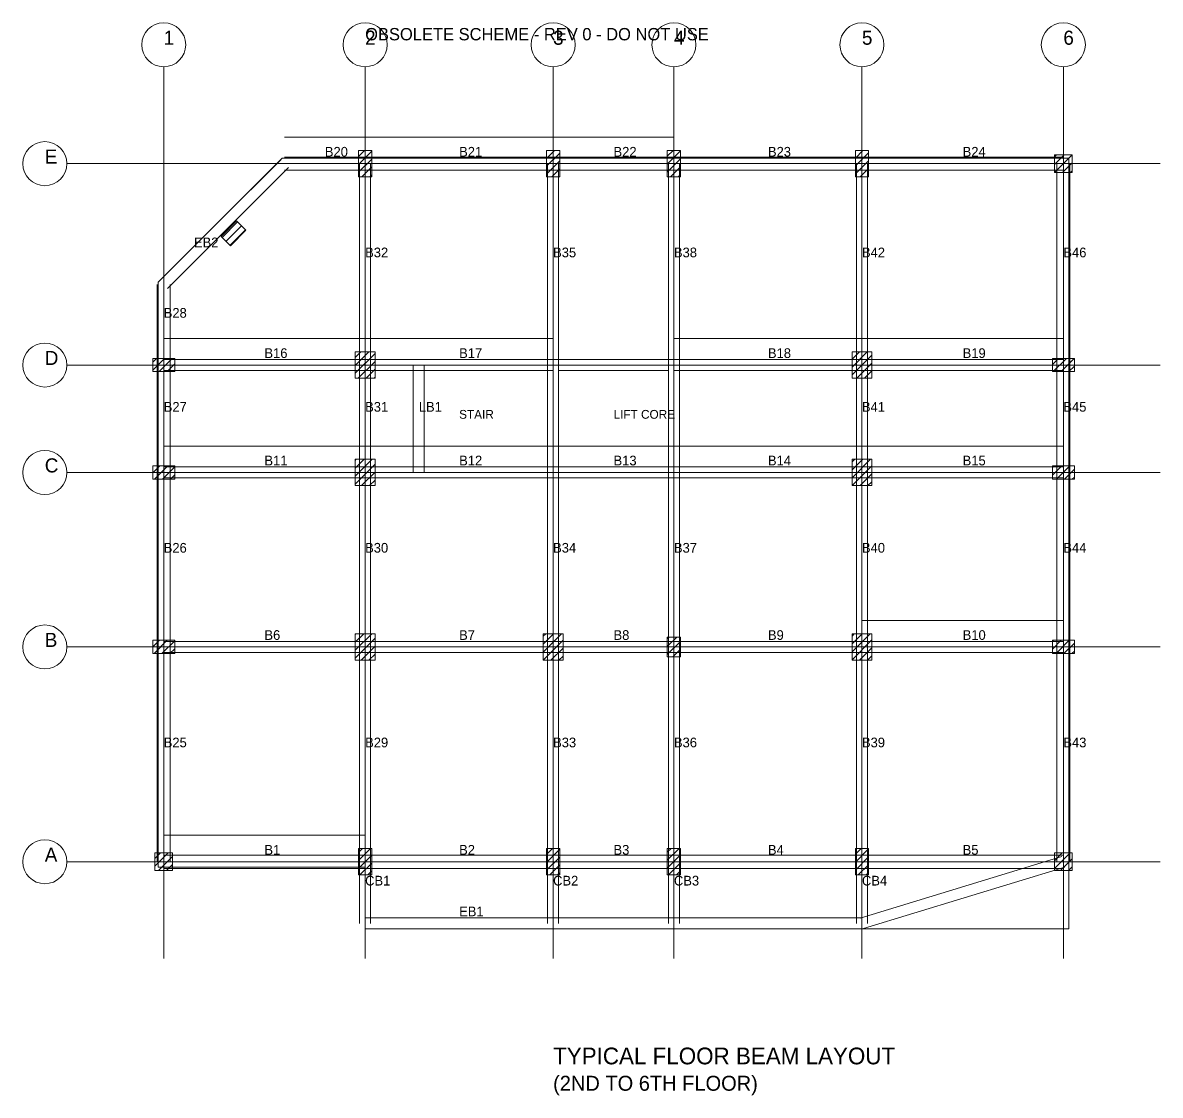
# Model space of a CAD drawing. Extents: x -3200 to 1422622, y -1410602 to 19050.
# Drawn here: x 1396800 to 1422622, y -605302 to -580950 of the extents above; entities that cross this region are included whole.
import ezdxf

# ---------------------------------------------------------------- set-up
doc = ezdxf.new("R2010")
doc.units = 0
for name, color, linetype, lineweight, plot in [('Beam Line', 4, 'Continuous', 0, False), ('Column', 1, 'Continuous', 0, False), ('Grid', 8, 'Continuous', 0, False), ('Grid Circle', 8, 'Continuous', 0, False), ('Hatch', 9, 'Continuous', 0, False), ('OLD-SCHEME-REV0', 8, 'Continuous', 0, False), ('Slab', 5, 'Continuous', 0, False), ('Text-1', 7, 'Continuous', 0, False), ('Wall', 1, 'Continuous', 0, False)]:
    doc.layers.add(name, color=color, linetype=linetype, lineweight=lineweight, plot=plot)

# ---------------------------------------------------------------- blocks, each defined once
blk = doc.blocks.new('GRID_BUBBLE')
at = {"layer": 'Grid Circle'}
blk.add_circle((0, 0), 500, dxfattribs=at)
at = {"layer": 'Text-1'}
blk.add_attdef('GRID', (0, 0), '', height=320, dxfattribs=at)

msp = doc.modelspace()

# ---------------------------------------------------------------- hatches: boundary and pattern name
at = {"layer": 'Hatch'}
h = msp.add_hatch(dxfattribs=at)
h.set_pattern_fill('ANSI31', color=256, scale=40)
h.paths.add_polyline_path([(1404422, -584450), (1404722, -584450), (1404722, -583850), (1404422, -583850)])
h = msp.add_hatch(dxfattribs=at)
h.set_pattern_fill('ANSI31', color=256, scale=40)
h.paths.add_polyline_path([(1408689, -584450), (1408989, -584450), (1408989, -583850), (1408689, -583850)])
h = msp.add_hatch(dxfattribs=at)
h.set_pattern_fill('ANSI31', color=256, scale=40)
h.paths.add_polyline_path([(1411432, -584450), (1411732, -584450), (1411732, -583850), (1411432, -583850)])
h = msp.add_hatch(dxfattribs=at)
h.set_pattern_fill('ANSI31', color=256, scale=40)
h.paths.add_polyline_path([(1415700, -584450), (1416000, -584450), (1416000, -583850), (1415700, -583850)])
h = msp.add_hatch(dxfattribs=at)
h.set_pattern_fill('ANSI31', color=256, scale=40)
h.paths.add_polyline_path([(1420222, -584350), (1420622, -584350), (1420622, -583950), (1420222, -583950)])
h = msp.add_hatch(dxfattribs=at)
h.set_pattern_fill('ANSI31', color=256, scale=40)
h.paths.add_polyline_path([(1401513, -586017), (1401867, -585663), (1401654, -585451), (1401301, -585805)])
h = msp.add_hatch(dxfattribs=at)
h.set_pattern_fill('ANSI31', color=256, scale=40)
h.paths.add_polyline_path([(1404347, -589022), (1404797, -589022), (1404797, -588422), (1404347, -588422)])
h = msp.add_hatch(dxfattribs=at)
h.set_pattern_fill('ANSI31', color=256, scale=40)
h.paths.add_polyline_path([(1415625, -589022), (1416075, -589022), (1416075, -588422), (1415625, -588422)])
h = msp.add_hatch(dxfattribs=at)
h.set_pattern_fill('ANSI31', color=256, scale=40)
h.paths.add_polyline_path([(1399750, -588872), (1400250, -588872), (1400250, -588572), (1399750, -588572)])
h = msp.add_hatch(dxfattribs=at)
h.set_pattern_fill('ANSI31', color=256, scale=40)
h.paths.add_polyline_path([(1420172, -588872), (1420672, -588872), (1420672, -588572), (1420172, -588572)])
h = msp.add_hatch(dxfattribs=at)
h.set_pattern_fill('ANSI31', color=256, scale=40)
h.paths.add_polyline_path([(1399750, -591311), (1400250, -591311), (1400250, -591011), (1399750, -591011)])
h = msp.add_hatch(dxfattribs=at)
h.set_pattern_fill('ANSI31', color=256, scale=40)
h.paths.add_polyline_path([(1404347, -591461), (1404797, -591461), (1404797, -590861), (1404347, -590861)])
h = msp.add_hatch(dxfattribs=at)
h.set_pattern_fill('ANSI31', color=256, scale=40)
h.paths.add_polyline_path([(1415625, -591461), (1416075, -591461), (1416075, -590861), (1415625, -590861)])
h = msp.add_hatch(dxfattribs=at)
h.set_pattern_fill('ANSI31', color=256, scale=40)
h.paths.add_polyline_path([(1420172, -591311), (1420672, -591311), (1420672, -591011), (1420172, -591011)])
h = msp.add_hatch(dxfattribs=at)
h.set_pattern_fill('ANSI31', color=256, scale=40)
h.paths.add_polyline_path([(1404347, -595423), (1404797, -595423), (1404797, -594823), (1404347, -594823)])
h = msp.add_hatch(dxfattribs=at)
h.set_pattern_fill('ANSI31', color=256, scale=40)
h.paths.add_polyline_path([(1408614, -595423), (1409064, -595423), (1409064, -594823), (1408614, -594823)])
h = msp.add_hatch(dxfattribs=at)
h.set_pattern_fill('ANSI31', color=256, scale=40)
h.paths.add_polyline_path([(1411432, -595348), (1411732, -595348), (1411732, -594898), (1411432, -594898)])
h = msp.add_hatch(dxfattribs=at)
h.set_pattern_fill('ANSI31', color=256, scale=40)
h.paths.add_polyline_path([(1415625, -595423), (1416075, -595423), (1416075, -594823), (1415625, -594823)])
h = msp.add_hatch(dxfattribs=at)
h.set_pattern_fill('ANSI31', color=256, scale=40)
h.paths.add_polyline_path([(1399750, -595273), (1400250, -595273), (1400250, -594973), (1399750, -594973)])
h = msp.add_hatch(dxfattribs=at)
h.set_pattern_fill('ANSI31', color=256, scale=40)
h.paths.add_polyline_path([(1420172, -595273), (1420672, -595273), (1420672, -594973), (1420172, -594973)])
h = msp.add_hatch(dxfattribs=at)
h.set_pattern_fill('ANSI31', color=256, scale=40)
h.paths.add_polyline_path([(1399800, -600200), (1400200, -600200), (1400200, -599800), (1399800, -599800)])
h = msp.add_hatch(dxfattribs=at)
h.set_pattern_fill('ANSI31', color=256, scale=40)
h.paths.add_polyline_path([(1404422, -600300), (1404722, -600300), (1404722, -599700), (1404422, -599700)])
h = msp.add_hatch(dxfattribs=at)
h.set_pattern_fill('ANSI31', color=256, scale=40)
h.paths.add_polyline_path([(1408689, -600300), (1408989, -600300), (1408989, -599700), (1408689, -599700)])
h = msp.add_hatch(dxfattribs=at)
h.set_pattern_fill('ANSI31', color=256, scale=40)
h.paths.add_polyline_path([(1411432, -600300), (1411732, -600300), (1411732, -599700), (1411432, -599700)])
h = msp.add_hatch(dxfattribs=at)
h.set_pattern_fill('ANSI31', color=256, scale=40)
h.paths.add_polyline_path([(1415700, -600300), (1416000, -600300), (1416000, -599700), (1415700, -599700)])
h = msp.add_hatch(dxfattribs=at)
h.set_pattern_fill('ANSI31', color=256, scale=40)
h.paths.add_polyline_path([(1420222, -600200), (1420622, -600200), (1420622, -599800), (1420222, -599800)])

# ---------------------------------------------------------------- linework, layer by layer
at = {"layer": 'Beam Line'}
for p, q in [((1401283, -585434), (1402655, -584062)), ((1402743, -584000), (1404572, -584000)), ((1404572, -584000), (1408839, -584000)), ((1408839, -584000), (1411582, -584000)), ((1411582, -584000), (1415850, -584000)), ((1415850, -584000), (1420422, -584000)), ((1401460, -585610), (1402832, -584239)), ((1402743, -584300), (1404572, -584300)), ((1404447, -588722), (1404447, -584150)), ((1404572, -584300), (1408839, -584300)), ((1404697, -588722), (1404697, -584150)), ((1408714, -588722), (1408714, -584150)), ((1408839, -584300), (1411582, -584300)), ((1408964, -588722), (1408964, -584150)), ((1411457, -588722), (1411457, -584150)), ((1411582, -584300), (1415850, -584300)), ((1411707, -588722), (1411707, -584150)), ((1415725, -588722), (1415725, -584150)), ((1415850, -584300), (1420422, -584300)), ((1415975, -588722), (1415975, -584150)), ((1420272, -588722), (1420272, -584150)), ((1420572, -588722), (1420572, -584150)), ((1399912, -586805), (1401283, -585434)), ((1400088, -586982), (1401460, -585610)), ((1399850, -588722), (1399850, -586894)), ((1400150, -588722), (1400150, -586894)), ((1399850, -591161), (1399850, -588722)), ((1400000, -588597), (1404572, -588597)), ((1400150, -591161), (1400150, -588722)), ((1404447, -591161), (1404447, -588722)), ((1404572, -588597), (1408839, -588597)), ((1404697, -591161), (1404697, -588722)), ((1405666, -591161), (1405666, -588722)), ((1405916, -591161), (1405916, -588722)), ((1411582, -588597), (1415850, -588597)), ((1415725, -591161), (1415725, -588722)), ((1415850, -588597), (1420422, -588597)), ((1415975, -591161), (1415975, -588722)), ((1420272, -591161), (1420272, -588722)), ((1420572, -591161), (1420572, -588722)), ((1400000, -588847), (1404572, -588847)), ((1404572, -588847), (1408839, -588847)), ((1411582, -588847), (1415850, -588847)), ((1415850, -588847), (1420422, -588847)), ((1400000, -591036), (1404572, -591036)), ((1404572, -591036), (1408839, -591036)), ((1408839, -591036), (1411582, -591036)), ((1411582, -591036), (1415850, -591036)), ((1415850, -591036), (1420422, -591036)), ((1399850, -595123), (1399850, -591161)), ((1400000, -591286), (1404572, -591286)), ((1400150, -595123), (1400150, -591161)), ((1404447, -595123), (1404447, -591161)), ((1404572, -591286), (1408839, -591286)), ((1404697, -595123), (1404697, -591161)), ((1408714, -595123), (1408714, -591161)), ((1408839, -591286), (1411582, -591286)), ((1408964, -595123), (1408964, -591161)), ((1411457, -595123), (1411457, -591161)), ((1411582, -591286), (1415850, -591286)), ((1411707, -595123), (1411707, -591161)), ((1415725, -595123), (1415725, -591161)), ((1415850, -591286), (1420422, -591286)), ((1415975, -595123), (1415975, -591161)), ((1420272, -595123), (1420272, -591161)), ((1420572, -595123), (1420572, -591161)), ((1399850, -600000), (1399850, -595123)), ((1400000, -594998), (1404572, -594998)), ((1400150, -600000), (1400150, -595123)), ((1404447, -600000), (1404447, -595123)), ((1404572, -594998), (1408839, -594998)), ((1404697, -600000), (1404697, -595123)), ((1408714, -600000), (1408714, -595123)), ((1408839, -594998), (1411582, -594998)), ((1408964, -600000), (1408964, -595123)), ((1411457, -600000), (1411457, -595123)), ((1411582, -594998), (1415850, -594998)), ((1411707, -600000), (1411707, -595123)), ((1415725, -600000), (1415725, -595123)), ((1415850, -594998), (1420422, -594998)), ((1415975, -600000), (1415975, -595123)), ((1420272, -600000), (1420272, -595123)), ((1420572, -600000), (1420572, -595123)), ((1400000, -595248), (1404572, -595248)), ((1404572, -595248), (1408839, -595248)), ((1408839, -595248), (1411582, -595248)), ((1411582, -595248), (1415850, -595248)), ((1415850, -595248), (1420422, -595248)), ((1400000, -599850), (1404572, -599850)), ((1404447, -600000), (1404447, -601399)), ((1404572, -599850), (1408839, -599850)), ((1404697, -600000), (1404697, -601399)), ((1408714, -600000), (1408714, -601399)), ((1408839, -599850), (1411582, -599850)), ((1408964, -600000), (1408964, -601399)), ((1411457, -600000), (1411457, -601399)), ((1411582, -599850), (1415850, -599850)), ((1411707, -600000), (1411707, -601399)), ((1415725, -600000), (1415725, -601399)), ((1415813, -601279), (1420385, -599880)), ((1415850, -599850), (1420422, -599850)), ((1415975, -600000), (1415975, -601399)), ((1400000, -600150), (1404572, -600150)), ((1404572, -600150), (1408839, -600150)), ((1408839, -600150), (1411582, -600150)), ((1411582, -600150), (1415850, -600150)), ((1415850, -600150), (1420422, -600150)), ((1415886, -601519), (1420458, -600120)), ((1404572, -601274), (1408839, -601274)), ((1408839, -601274), (1411582, -601274)), ((1411582, -601274), (1415850, -601274)), ((1404572, -601524), (1408839, -601524)), ((1408839, -601524), (1411582, -601524)), ((1411582, -601524), (1415850, -601524))]:
    msp.add_line(p, q, dxfattribs=at)
at = {"layer": 'Column'}
for points in [[(1404422, -584450), (1404722, -584450), (1404722, -583850), (1404422, -583850)], [(1408689, -584450), (1408989, -584450), (1408989, -583850), (1408689, -583850)], [(1411432, -584450), (1411732, -584450), (1411732, -583850), (1411432, -583850)], [(1415700, -584450), (1416000, -584450), (1416000, -583850), (1415700, -583850)], [(1420222, -584350), (1420622, -584350), (1420622, -583950), (1420222, -583950)], [(1401513, -586017), (1401867, -585663), (1401654, -585451), (1401301, -585805)], [(1404347, -589022), (1404797, -589022), (1404797, -588422), (1404347, -588422)], [(1415625, -589022), (1416075, -589022), (1416075, -588422), (1415625, -588422)], [(1399750, -588872), (1400250, -588872), (1400250, -588572), (1399750, -588572)], [(1420172, -588872), (1420672, -588872), (1420672, -588572), (1420172, -588572)], [(1399750, -591311), (1400250, -591311), (1400250, -591011), (1399750, -591011)], [(1404347, -591461), (1404797, -591461), (1404797, -590861), (1404347, -590861)], [(1415625, -591461), (1416075, -591461), (1416075, -590861), (1415625, -590861)], [(1420172, -591311), (1420672, -591311), (1420672, -591011), (1420172, -591011)], [(1404347, -595423), (1404797, -595423), (1404797, -594823), (1404347, -594823)], [(1408614, -595423), (1409064, -595423), (1409064, -594823), (1408614, -594823)], [(1411432, -595348), (1411732, -595348), (1411732, -594898), (1411432, -594898)], [(1415625, -595423), (1416075, -595423), (1416075, -594823), (1415625, -594823)], [(1399750, -595273), (1400250, -595273), (1400250, -594973), (1399750, -594973)], [(1420172, -595273), (1420672, -595273), (1420672, -594973), (1420172, -594973)], [(1399800, -600200), (1400200, -600200), (1400200, -599800), (1399800, -599800)], [(1404422, -600300), (1404722, -600300), (1404722, -599700), (1404422, -599700)], [(1408689, -600300), (1408989, -600300), (1408989, -599700), (1408689, -599700)], [(1411432, -600300), (1411732, -600300), (1411732, -599700), (1411432, -599700)], [(1415700, -600300), (1416000, -600300), (1416000, -599700), (1415700, -599700)], [(1420222, -600200), (1420622, -600200), (1420622, -599800), (1420222, -599800)]]:
    msp.add_lwpolyline(points, close=True, dxfattribs=at)
at = {"layer": 'Grid'}
for p, q in [((1400000, -602200), (1400000, -581950)), ((1404572, -602200), (1404572, -581950)), ((1408839, -602200), (1408839, -581950)), ((1411582, -602200), (1411582, -581950)), ((1415850, -602200), (1415850, -581950)), ((1420422, -602200), (1420422, -581950)), ((1397800, -584150), (1422622, -584150)), ((1397800, -588722), (1422622, -588722)), ((1397800, -591161), (1422622, -591161)), ((1397800, -595123), (1422622, -595123)), ((1397800, -600000), (1422622, -600000))]:
    msp.add_line(p, q, dxfattribs=at)
at = {"layer": 'OLD-SCHEME-REV0'}
for p, q in [((1402743, -583550), (1404572, -583550)), ((1404572, -583550), (1408839, -583550)), ((1408839, -583550), (1411582, -583550)), ((1400000, -588122), (1404572, -588122)), ((1404572, -588122), (1408839, -588122)), ((1411582, -588122), (1415850, -588122)), ((1415850, -588122), (1420422, -588122)), ((1400000, -590561), (1404572, -590561)), ((1404572, -590561), (1408839, -590561)), ((1408839, -590561), (1411582, -590561)), ((1411582, -590561), (1415850, -590561)), ((1415850, -590561), (1420422, -590561)), ((1415850, -594523), (1420422, -594523)), ((1400000, -599400), (1404572, -599400))]:
    msp.add_line(p, q, dxfattribs=at)
at = {"layer": 'Slab'}
for points in [[(1399875, -600125), (1404572, -600125), (1404572, -601524), (1420547, -601524), (1420547, -584025), (1402691, -584025), (1399875, -586842)], [(1404572, -591161), (1408839, -591161), (1408839, -588722), (1404572, -588722)]]:
    msp.add_lwpolyline(points, close=True, dxfattribs=at)
at = {"layer": 'Wall'}
for points in [[(1408714, -591161), (1408964, -591161), (1408964, -588597), (1408714, -588597)], [(1408964, -588847), (1411457, -588847), (1411457, -588597), (1408964, -588597)], [(1411457, -591161), (1411707, -591161), (1411707, -588597), (1411457, -588597)]]:
    msp.add_lwpolyline(points, close=True, dxfattribs=at)

# ---------------------------------------------------------------- block references
at = {"layer": 'Grid Circle'}
for p, values in [((1400000, -581450), {'GRID': '1'}), ((1404572, -581450), {'GRID': '2'}), ((1408839, -581450), {'GRID': '3'}), ((1411582, -581450), {'GRID': '4'}), ((1415850, -581450), {'GRID': '5'}), ((1420422, -581450), {'GRID': '6'}), ((1397300, -584150), {'GRID': 'E'}), ((1397300, -588722), {'GRID': 'D'}), ((1397300, -591161), {'GRID': 'C'}), ((1397300, -595123), {'GRID': 'B'}), ((1397300, -600000), {'GRID': 'A'})]:
    msp.add_blockref('GRID_BUBBLE', p, dxfattribs=at).add_auto_attribs(values)

# ---------------------------------------------------------------- texts
at = {"layer": 'OLD-SCHEME-REV0'}
msp.add_text('OBSOLETE SCHEME - REV 0 - DO NOT USE', height=280, dxfattribs=at).set_placement((1404572, -581350))
at = {"layer": 'Text-1'}
for s, height, p in [('B20', 220, (1403658, -583990)), ('B21', 220, (1406706, -583990)), ('B22', 220, (1410211, -583990)), ('B23', 220, (1413716, -583990)), ('B24', 220, (1418136, -583990)), ('EB2', 220, (1400686, -586048)), ('B32', 220, (1404572, -586276)), ('B35', 220, (1408839, -586276)), ('B38', 220, (1411582, -586276)), ('B42', 220, (1415850, -586276)), ('B46', 220, (1420422, -586276)), ('B28', 220, (1400000, -587648)), ('B16', 220, (1402286, -588562)), ('B17', 220, (1406706, -588562)), ('B18', 220, (1413716, -588562)), ('B19', 220, (1418136, -588562)), ('B27', 220, (1400000, -589782)), ('B31', 220, (1404572, -589782)), ('LB1', 220, (1405791, -589782)), ('STAIR', 200, (1406706, -589942)), ('LIFT CORE', 200, (1410211, -589942)), ('B41', 220, (1415850, -589782)), ('B45', 220, (1420422, -589782)), ('B11', 220, (1402286, -591001)), ('B12', 220, (1406706, -591001)), ('B13', 220, (1410211, -591001)), ('B14', 220, (1413716, -591001)), ('B15', 220, (1418136, -591001)), ('B26', 220, (1400000, -592982)), ('B30', 220, (1404572, -592982)), ('B34', 220, (1408839, -592982)), ('B37', 220, (1411582, -592982)), ('B40', 220, (1415850, -592982)), ('B44', 220, (1420422, -592982)), ('B6', 220, (1402286, -594963)), ('B7', 220, (1406706, -594963)), ('B8', 220, (1410211, -594963)), ('B9', 220, (1413716, -594963)), ('B10', 220, (1418136, -594963)), ('B25', 220, (1400000, -597402)), ('B29', 220, (1404572, -597402)), ('B33', 220, (1408839, -597402)), ('B36', 220, (1411582, -597402)), ('B39', 220, (1415850, -597402)), ('B43', 220, (1420422, -597402)), ('B1', 220, (1402286, -599840)), ('B2', 220, (1406706, -599840)), ('B3', 220, (1410211, -599840)), ('B4', 220, (1413716, -599840)), ('B5', 220, (1418136, -599840)), ('CB1', 220, (1404572, -600540)), ('CB2', 220, (1408839, -600540)), ('CB3', 220, (1411582, -600540)), ('CB4', 220, (1415850, -600540)), ('EB1', 220, (1406706, -601239)), ('TYPICAL FLOOR BEAM LAYOUT', 380, (1408839, -604600)), ('(2ND TO 6TH FLOOR)', 340, (1408839, -605200))]:
    msp.add_text(s, height=height, dxfattribs=at).set_placement(p)

doc.saveas('drawing.dxf')
